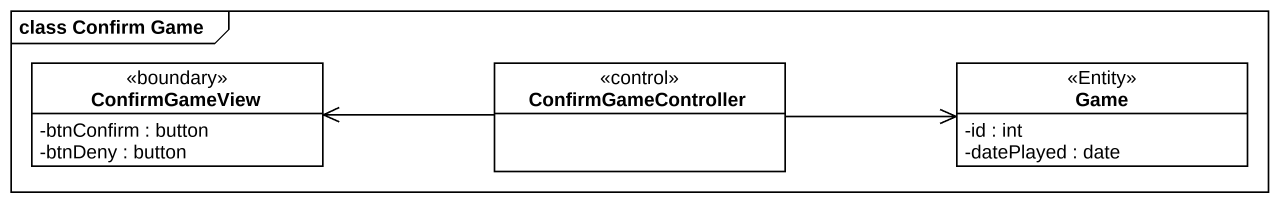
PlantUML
@startuml
mainframe class Confirm Game
hide circle
hide empty members
skinparam classAttributeIconSize 0
class ConfirmGameView <<boundary>> {
  -btnConfirm : button
  -btnDeny : button
}
class ConfirmGameController <<control>>
class Game <<Entity>> {
  -id : int
  -datePlayed : date
}
ConfirmGameController -left-> ConfirmGameView
ConfirmGameController -right-> Game
@enduml
